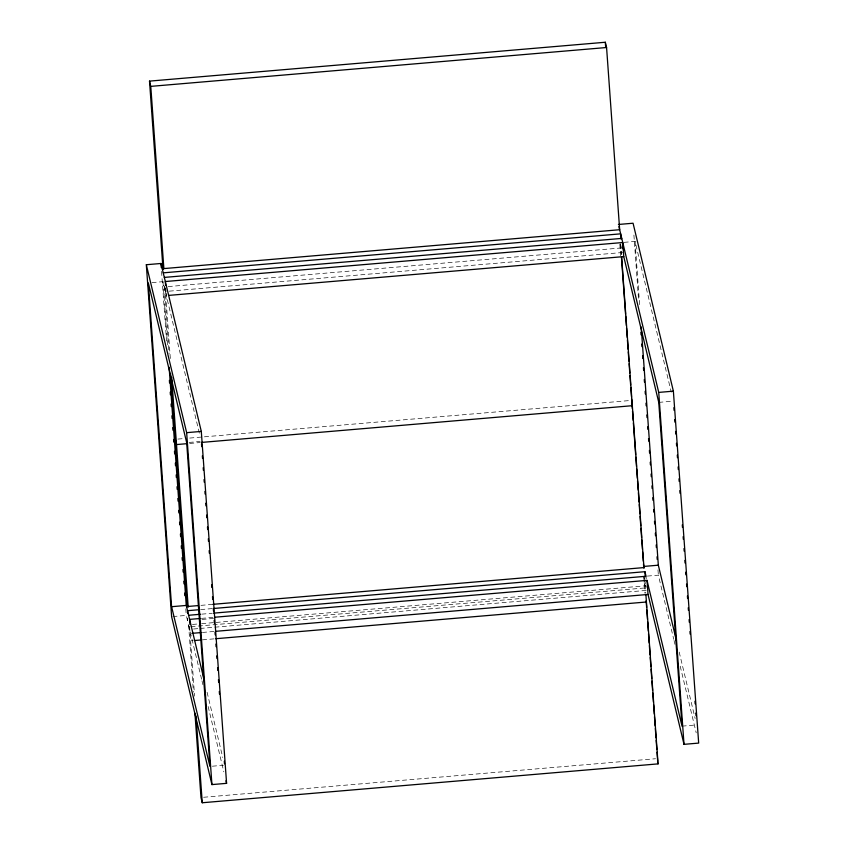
<?xml version="1.0" encoding="UTF-8"?>
<svg xmlns="http://www.w3.org/2000/svg" width="845" height="845" viewBox="0 0 845 845"><rect width="100%" height="100%" fill="white"/><g stroke="black" fill="none" stroke-linecap="round" stroke-linejoin="round"><path stroke-width="0.63" stroke-dasharray="4.22 3.17" d="M151.994 282.6L162.979 281.67L199.483 433.707M624.075 242.346L635.06 241.416L671.257 392.186M168.187 286.582L621.666 247.923M169.275 291.155L622.765 252.486M177.883 439.083L183.133 438.629M189.702 438.069L631.057 400.435M189.111 442.421L200.096 441.481M658.751 402.378L673.402 401.121M189.65 443.445L200.159 442.548M200.983 605.358L212.813 604.344M200.656 609.583L212.486 608.569M172.845 616.554L186.27 615.413L188.023 622.723M201.754 614.146L212.264 613.259M647.365 576.089L658.35 575.16L673.74 639.253M201.427 618.371L213.257 617.368M201.987 619.438L213.817 618.424M192.459 624.444L200.349 623.768M201.659 623.663L214.81 622.533M216.119 622.427L645.95 585.775L646.499 588.057M190.928 626.673L645.411 587.919L644.154 582.659M193.558 629.007L198.818 628.564M200.128 628.448L647.048 590.349M202.43 632.451L214.26 631.447M190.621 640.859L193.251 640.637M202.441 639.855L214.271 638.841M212.38 766.204L223.365 765.264M682.021 726.151L696.671 724.904M203.624 797.268L655.488 758.736M679.19 652.076L695.139 718.514M674.046 640.542L674.975 644.386M680.204 666.177L696.206 732.837M643.7 576.406L644.207 578.508M644.967 581.656L645.464 583.715M207.088 692.266L222.753 757.49M188.519 624.782L201.68 679.581M201.987 680.859L202.906 684.703M208.134 706.483L223.819 771.823M635.06 241.416L639.697 305.911M633.908 235.047L638.63 300.704M657.98 569.9L658.35 575.16M646.034 576.269L646.224 578.825M620.684 243.804L621.445 254.334M644.661 577.431L645.781 593.032M620.505 243.983L621.265 254.503M619.829 244.173L620.674 255.993M643.774 577.42L644.904 593.169M165.768 287.923L166.042 291.768M166.138 293.046L166.328 295.602M165.261 287.934L170.363 359.009M189.607 626.779L194.593 696.143M165.155 288.937L165.335 291.493M189.428 626.789L189.618 629.345M164.279 286.55L169.106 353.706M188.593 624.983L193.42 692.15M187.347 618.107L187.537 620.663M162.979 281.67L167.521 344.844M161.543 271.361L166.549 340.957M185.794 608.844L186.08 612.783"/><path stroke-width="1.27" d="M163.043 269.428L149.512 81.12L605.316 42.25L606.573 47.51L619.67 229.724L162.24 268.731M149.512 81.12L150.769 86.37L606.573 47.51M146.322 264.728L160.983 263.482L201.3 431.415L226.587 783.347L211.937 784.593L171.619 616.66L146.322 264.728L186.65 432.661L211.937 784.593M618.413 224.474L633.063 223.228L673.38 391.161L698.678 743.093L684.017 744.339L648.041 594.457L647.027 580.378L214.567 617.251M163.222 272.85L620.663 233.843L621.033 238.955M164.321 277.413L621.762 238.406M168.958 295.38L623.758 256.605L658.751 402.378L682.021 726.151L647.027 580.378M186.65 432.661L201.3 431.415M618.92 226.576L658.73 392.407L673.38 391.161M187.02 443.667L176.51 444.565L175.253 439.305M201.469 442.431L632.313 405.695L632.049 404.554M171.598 606.699L209.94 766.404L186.671 442.632L148.329 282.917L171.598 606.699L186.249 605.442L204.025 679.486M643.489 563.805L643.679 566.446L658.329 565.189L676.433 640.573M186.523 606.583L198.353 605.58M212.813 604.344L643.953 567.587L643.679 566.446M199.335 609.689L187.505 610.703L187.696 613.259M213.796 608.463L644.936 571.695L646.034 576.269L213.584 613.143M188.604 615.276L200.434 614.262M200.107 618.487L189.597 619.385L189.956 624.508M191.921 633.349L201.121 632.567M215.581 631.331L648.041 594.457M194.561 640.521L201.131 639.961M215.581 638.736L646.425 601.999L646.15 600.848L646.626 607.428M194.941 713.212L200.994 797.49L202.261 802.75L658.065 763.88L645.876 594.32M657.79 762.739L658.065 763.88M225.974 780.791L226.587 783.347M673.877 407.702L674.067 410.343M674.732 419.553L674.923 422.183M675.577 431.394L675.768 434.034M676.433 443.245L676.623 445.875M677.278 455.085L677.468 457.726M678.134 466.936L678.324 469.566M678.989 478.777L679.179 481.418M679.834 490.628L680.024 493.258M682.295 524.851L682.485 527.481M683.151 536.691L683.341 539.321M683.996 548.542L684.186 551.172M684.851 560.383L685.041 563.013M685.696 572.223L685.886 574.864M686.552 584.075L686.742 586.705M687.407 595.915L687.598 598.556M688.252 607.766L688.443 610.396M689.108 619.607L689.298 622.247M689.953 631.458L690.143 634.088M694.97 701.213L695.16 703.843M695.826 713.064L696.016 715.694M658.73 392.407L684.017 744.339M641.207 326.962L658.329 565.189M640.89 332.222L641.08 334.842M641.746 344.042L641.936 346.661M642.591 355.851L642.781 358.481M643.446 367.67L643.636 370.3M644.291 379.489L644.481 382.12M645.147 391.309L645.327 393.939M645.992 403.128L646.182 405.758M646.837 414.948L647.027 417.578M647.692 426.767L647.883 429.397M648.537 438.587L648.728 441.217M649.393 450.406L649.573 453.026M650.238 462.226L650.428 464.845M651.083 474.045L651.273 476.664M651.939 485.864L652.129 488.484M652.784 497.684L652.974 500.303M653.639 509.493L653.829 512.123M654.484 521.312L654.674 523.942M655.329 533.132L655.519 535.762M656.185 544.951L656.375 547.581M657.03 556.77L657.22 559.401M623.758 256.605L622.744 242.526L165.314 281.533L165.588 285.367M622.311 246.085L622.49 248.652M644.936 571.695L645.305 576.818M621.635 256.964L644.006 568.252M621.455 257.144L625.522 313.738M625.712 316.368L626.367 325.578M626.557 328.219L627.222 337.43M627.412 340.06L628.067 349.27M628.257 351.9L628.923 361.121M629.113 363.751L629.779 372.962M629.969 375.592L630.623 384.813M630.814 387.443L631.479 396.654M631.669 399.284L632.324 408.505M632.514 411.135L633.18 420.345M633.37 422.975L635.641 454.568M635.831 457.198L636.486 466.408M636.676 469.049L637.341 478.259M637.531 480.889L638.197 490.1M638.387 492.741L639.042 501.951M639.232 504.581L639.897 513.792M640.087 516.422L640.742 525.643M640.932 528.273L641.598 537.483M641.788 540.113L642.453 549.335M642.644 551.965L643.298 561.175M646.816 610.069L647.481 619.279M647.661 621.909L648.326 631.12M648.516 633.761L649.182 642.971M649.372 645.601L650.027 654.812M650.217 657.452L650.882 666.663M651.072 669.293L651.738 678.503M651.918 681.144L652.583 690.354M652.773 692.985L653.438 702.195M653.629 704.825L654.284 714.046M654.474 716.676L655.139 725.887M655.329 728.517L655.984 737.738M656.174 740.368L656.84 749.578M657.03 752.208L657.695 761.429M605.316 42.25L605.696 47.489M201.511 444.016L201.701 446.646M202.356 455.856L202.546 458.486M203.212 467.707L203.402 470.338M204.067 479.548L204.258 482.178M204.912 491.399L205.103 494.029M205.768 503.24L205.958 505.87M206.613 515.091L206.803 517.721M207.469 526.931L207.659 529.562M208.324 538.772L208.514 541.413M209.169 550.623L209.359 553.253M211.63 584.846L211.82 587.476M212.486 596.686L212.676 599.316M213.331 608.537L213.521 611.167M214.186 620.378L214.376 623.008M215.031 632.229L215.221 634.859M215.887 644.07L216.077 646.7M216.742 655.921L216.933 658.551M217.587 667.761L217.778 670.391M218.443 679.612L218.633 682.242M219.288 691.453L219.478 694.083M224.305 761.208L224.495 763.838M150.769 86.37L163.867 268.594M171.693 377.44L188.192 607.122M196.008 715.884L202.261 802.75M170.521 373.458L187.273 606.552M169.127 367.216L186.249 605.442M160.983 263.482L161.258 267.421M169.38 380.356L169.57 382.975M170.225 392.164L170.415 394.795M171.081 403.984L171.26 406.614M171.926 415.803L172.116 418.433M172.771 427.623L172.961 430.253M173.626 439.442L173.816 442.072M174.471 451.262L174.661 453.892M175.327 463.081L175.517 465.711M176.172 474.901L176.362 477.531M177.017 486.72L177.207 489.35M177.873 498.539L178.063 501.159M178.717 510.359L178.908 512.978M179.573 522.178L179.763 524.798M180.418 533.998L180.608 536.617M181.274 545.817L181.453 548.437M182.119 557.626L182.309 560.256M182.964 569.445L183.154 572.076M183.819 581.265L184.009 583.895M184.664 593.084L184.854 595.714"/></g></svg>
